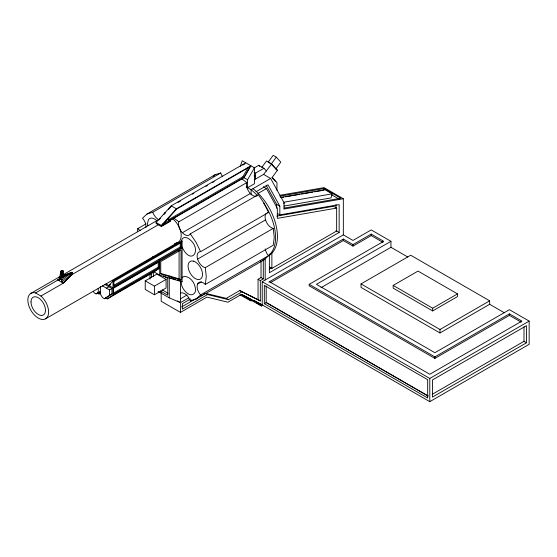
<?xml version="1.0" encoding="UTF-8"?>
<svg xmlns="http://www.w3.org/2000/svg" width="557" height="557" viewBox="0 0 557 557"><rect width="100%" height="100%" fill="white"/><g stroke="black" fill="none" stroke-linecap="round" stroke-linejoin="round"><path stroke-width="0.84" d="M276.92 190.229L276.968 182.619L272.213 177.384L277.428 170.247L271.712 163.953L266.525 160.959L261.79 167.448M158.766 224.506L72.118 274.531L63.296 283.137L57.921 280.032L57.907 279.572L59.251 280.345L59.293 276.571L61.179 275.945L61.716 276.251L59.919 276.933L60.184 274.371L61.66 274.079M62.635 275.875L63.094 270.653L61.395 271.391L61.277 272.561L60.845 272.317L60.964 271.148L62.6 270.368L62.544 271.572L62.976 271.816L63.094 270.653M60.497 274.552L60.852 271.078L62.6 270.368L62.475 271.614L63.032 271.934M61.486 275.123L61.221 277.685L62.83 276.892L63.087 274.329L61.145 274.928L61.5 271.454M137.398 231.775L137.781 228.628L145.997 223.886M181.234 242.003L182.118 239.057A10.2 5.89 60 0 1 188.363 238.5C203.284 248.471 191.678 267.506 181.972 246.89M205.31 284.453L206.271 276.585L205.31 267.611L273.271 228.377L274.232 237.352L273.271 245.212L205.31 284.453L204.161 283.436A8.828 5.097 60 0 0 197.582 284.028A8.828 5.097 60 0 0 199.552 293.643L200.576 294.911L268.537 255.677L267.513 254.41A8.828 5.097 60 0 1 265.216 248.923M283.875 203.758L284.293 202.135L332.104 193.857L331.06 197.902L284.098 206.034M323.694 190.222L324.118 188.558L340.891 198.243L283.945 208.109M241.508 178.665L246.848 182.557L178.888 221.797L178.574 222.939A8.815 5.09 60 0 0 182.369 232.722A8.815 5.09 60 0 0 189.7 234.699L190.292 233.863L258.253 194.623L264.06 203.124L268.537 212.447L200.576 251.68L199.552 251.771A8.828 5.097 60 0 0 197.582 259.109A8.828 5.097 60 0 0 204.161 267.304L205.31 267.611M246.848 182.557L246.535 183.706A8.815 5.09 60 0 0 249.599 192.645A8.815 5.09 60 0 0 256.512 196.127M240.297 166.327L242.232 160.757L254.465 167.817L254.465 183.726L247.573 187.709L247.573 179.758L254.465 167.817M239.921 294.855L251.096 300.85L251.743 299.694L242.058 294.507M162.08 224.457L168.722 220.621L168.722 219.59L242.852 176.792L248.227 167.49M243.903 177.405L250.107 166.668L176.492 209.167L161.655 225.919L169.774 221.226L169.774 220.203L243.903 177.405L242.852 176.792M161.307 226.518L170.122 221.428L170.122 220.398L244.043 177.718L250.942 165.784L176.416 208.812L161.307 225.488L161.307 226.518L156.12 223.524L156.12 222.494L171.229 205.818L245.755 162.79M250.546 299.958L261.588 306.002L262.215 304.909L262.215 281.703L343.335 234.873L352.978 240.436L371.213 229.909L390.951 241.306L390.951 247.301L320.957 287.711M268.154 162.205L273.16 155.34L276.272 157.137L280.805 162.129L275.799 168.994L271.266 164.002L268.773 162.567M271.266 164.002L276.272 157.137M271.712 163.953L263.586 174.39L254.27 179.772M110.377 284.648L108.873 285.518L113.015 280.923L182.083 241.049L182.083 281.814L159.692 275.186L154.059 271.934L107.383 298.879L105.273 297.661M181.046 242.198L182.083 241.049M163.974 214.452L165.673 212.572M168.506 209.453L171.333 206.327M40.926 296.052A14.691 8.48 60 0 1 46.746 317.873A14.691 8.48 60 0 1 29.73 308.049A14.691 8.48 60 0 1 35.551 292.947L40.926 296.052L63.296 283.137L72.104 274.072L69.834 275.179M222.501 176.499A8.815 5.09 60 0 1 221.345 174.508L220.746 172.983L214.953 174.773L146.992 214.013L142.515 218.163L143.539 219.43A8.828 5.097 60 0 1 145.934 227.472M213.275 176.332L214.953 174.773M180.928 292.968A8.815 5.09 60 0 1 189.672 299.346L190.257 300.871L196.099 299.067L200.576 294.911M196.099 299.067L264.06 259.827L268.537 255.677M63.282 282.671L61.938 281.898L72.104 274.072M100.399 286.402L100.399 294.159L102.551 297.654L104.479 298.761L111.936 293.915L111.936 288.533L104.848 284.439M111.936 293.915L104.479 298.761M107.383 298.879L113.015 295.022L159.692 268.07L154.059 271.934M108.873 285.518L110.349 284.627M146.992 214.013L152.785 212.224L220.746 172.983M178.094 202.421L180.35 201.119M192.374 194.177L193.871 193.314M205.895 186.372L207.399 185.502M212.656 182.466L214.16 181.603M242.706 165.116L244.962 163.814M164.19 213.317L165.596 212.502M30.893 293.365L59.515 276.836M63.282 274.664L160.458 218.56M35.551 292.947L57.921 280.032M253.895 168.103L258.768 165.29L263.955 168.284L266.476 171.062M254.117 172.252L255.6 173.109L263.955 168.284M254.27 176.827L255.6 176.054L254.117 175.197M343.335 234.873L343.335 198.765L284.014 209.042L284.014 202.644L270.639 178.463L251.096 189.742L246.159 186.894M182.369 232.722L250.33 193.488M256.032 191.733L268.014 184.813L279.83 206.174L279.83 214.891L339.15 204.614L339.15 232.45L269.386 272.728L269.386 254.076M257.78 193.599L266.448 188.6L277.337 208.276L277.337 218.372L336.651 208.095L336.651 231.009L271.879 268.411L269.351 266.949M45.583 318.806L178.163 242.26M180.245 241.982L112.904 280.86L113.879 281.424L181.22 242.546L181.22 247.538L113.879 286.416L113.879 281.424M93.311 291.339L94.14 292.78L96.083 293.894L97.907 292.843M96.083 293.894L100.657 291.492L98.512 292.495M106.443 288.171L108.873 286.764M97.531 293.191L98.937 294.005L100.441 293.135M113.656 285.421L180.245 246.974L181.22 247.538M102.418 285.845L109.506 289.939L111.936 288.533M182.083 248.032L113.015 287.906L106.025 283.875M113.273 293.198L158.244 267.235L159.218 267.799L159.218 261.79L113.496 288.185L113.496 294.193L159.218 267.799M145.231 280.839L156.9 274.107L166.077 279.405L166.077 288.032L154.407 294.771L145.231 289.466L145.231 280.839L154.407 286.138L166.077 279.405M197.582 259.109L265.543 219.876M197.582 284.028L201.321 281.87M180.343 298.879L187.061 294.994M158.139 291.436L169.265 297.863L180.461 302.625L188.726 297.849M190.578 298.97L182.355 303.718L182.355 309.121L207.566 294.569L228.502 299.666L242.017 291.861L260.321 300.975L260.321 280.61L263.301 278.89L263.301 259.513M190.257 300.871L191.754 300.007M181.568 306.956L195.66 298.824M197.143 297.967L198.619 297.111M200.847 295.83L202.33 294.973M203.813 294.117L205.296 293.26L207.566 294.569M161.175 292.3L161.175 301.274L180.461 312.407L206.96 297.111L227.897 302.2L241.272 294.479L262.215 304.909L429.795 401.66L529.15 344.303L529.15 321.097L509.404 309.699L434.892 352.72L316.439 284.328L390.951 241.306M269.226 269.17L271.475 267.875M260.321 300.975L258.051 299.666L258.051 279.301L261.031 277.581L263.301 278.89M206.132 293.462L226.233 298.357L239.747 290.552L258.051 299.666M268.815 282.072L343.335 239.05L352.978 244.62L371.213 234.093L383.717 241.306L309.198 284.328L309.198 285.825L434.892 358.395L509.404 315.373L521.178 322.169M270.201 282.768L343.335 240.547L352.978 246.117L371.213 235.59L382.979 242.379M264.331 303.69L427.679 397.997L427.679 379.679L264.331 285.372L264.331 303.69L266.197 302.611L428.041 396.048M361.02 283.917L410.697 255.231L489.666 300.829L489.666 304.289L439.988 332.968L361.02 287.377L361.02 283.917L439.988 329.507L489.666 300.829M393.179 285.428L418.022 271.085L457.506 293.887L457.506 296.596L432.664 310.938L393.179 288.143L393.179 285.428L432.664 308.223L457.506 293.887M309.198 284.328L434.892 356.898L509.404 313.876L521.909 321.097L429.795 374.276L269.456 281.703M262.215 281.703L429.795 378.454L529.15 321.097M432.183 394.342L523.998 341.33L526.511 342.778L526.511 325.664L432.434 379.978L432.434 397.092L526.511 342.778M59.293 276.571L61.897 278.075L72.055 272.317L72.118 274.531M69.033 273.793L72.055 272.317L61.897 280.15L61.938 281.898M98.937 294.005L100.344 293.344M61.145 274.928L62.802 274.162M64.083 275.45L65.991 274.629M61.277 272.561L62.976 271.816M65.677 274.448L66.304 274.81L72.055 272.317L63.428 275.2M57.907 279.572L59.488 278.96M66.972 275.2L66.555 274.949L62.551 276.732L63.401 277.219M61.395 271.391L62.328 271.071M262.598 260.279L264.06 259.827M279.983 195.263L324.049 187.625L343.335 198.765M279.92 196.217L324.118 188.558M280.61 197.45L325.01 189.756L332.104 193.857M282.044 197.436L283.743 197.136M285.442 196.844L299.896 194.344M301.595 194.045L312.644 192.13M314.343 191.838L322.844 190.369M276.718 216.109L333.49 206.271L336.651 208.095M267.513 212.537L268.537 212.447M273.271 228.377L272.122 228.071A8.828 5.097 60 0 1 265.905 220.927A8.828 5.097 60 0 1 266.364 213.199M160.458 273.341L179.089 278.855L181.032 279.983L181.032 249.849L160.743 261.567L160.743 273.974L181.032 279.983M171.667 278.27L175.664 279.454M177.265 279.927L179.66 280.637M254.124 300.46L262.215 304.909M62.461 272.227L63.032 272.547A5.779 3.293 -60.5 0 0 66.053 275.137L65.482 274.817A5.779 3.293 -60.5 0 1 63.352 274.469M62.245 273.842L63.087 274.329M331.714 194.853L339.004 199.065M275.945 169.391L277.428 170.247M390.951 247.301L407.773 257.007M489.666 304.289L504.287 312.735M263.586 174.39L270.639 178.463M263.287 186.769L266.448 188.6M335.989 230.626L339.15 232.45M244.043 177.718L247.573 179.758M266.072 185.196L276.669 204.349L279.83 206.174M277.302 213.428L279.83 214.891M171.229 205.818L176.416 208.812M168.722 219.59L169.774 220.203M168.639 220.572L170.122 221.428M258.051 279.301L260.321 280.61M156.12 222.494L161.307 225.488M174.341 243.562L176.451 244.781M266.197 302.437L428.041 395.874M250.768 296.039L253.031 297.347M239.747 290.552L242.017 291.861M158.717 259.402L159.692 259.966M226.233 298.357L228.502 299.666M152.507 256.812L153.864 257.599M182.083 281.814L180.461 280.874L180.461 312.407M169.579 276.042L171.521 277.163M170.888 278.5L169.265 277.56L169.265 297.863M163.312 275.889L167.741 278.444L167.741 295.21L160.36 290.956M162.226 289.877L168.123 293.288M177.495 300.912L180.461 302.625M59.202 278.597L61.897 280.15L61.897 278.075M243.151 296.011L244.6 296.888M246.041 297.772L251.096 300.85M256.471 302.716L261.588 306.002M173.547 217.905L178.888 221.797M156.67 220.523L154.728 219.082A10.2 5.89 60 0 0 148.482 219.639L147.514 223.246L147.8 225.669M137.781 228.628L138.93 229.644A8.828 5.097 60 0 0 140.559 230.584M271.879 177.425L275.75 181.686M258.768 165.29L259.792 166.418M190.292 233.863L196.099 242.365L200.576 251.68M152.785 212.224L153.384 213.749A8.815 5.09 60 0 0 159.149 219.813M523.998 326.778L523.998 341.33M509.404 313.876L509.404 315.373M439.988 329.507L439.988 332.968M434.892 356.898L434.892 358.395M432.664 308.223L432.664 310.938M429.795 378.454L429.795 401.66M371.213 234.093L371.213 235.59M352.978 244.62L352.978 246.117M343.335 239.05L343.335 240.547M335.989 204.53L335.989 208.005M276.669 204.349L276.669 208.311M271.879 252.3L271.879 268.411M266.197 286.02L266.197 302.611M265.195 257.94L265.195 279.983M261.031 260.732L261.031 277.581M255.6 173.109L255.6 178.999M251.096 194.915L251.096 189.742A41.817 24.139 60 0 1 257.682 195.813M180.245 242.81L180.245 246.974M179.089 250.448L179.089 278.855M159.692 260.961L159.692 275.186M158.244 262.082L158.244 267.235M154.407 286.138L154.407 294.771M153.37 272.192L153.37 276.383M151.511 273.264L151.511 277.456M149.979 274.037L149.979 279.113M113.015 280.923L113.015 295.022M109.506 289.939L109.506 295.314M98.227 288.596L98.227 292.898M60.546 277.302L60.546 279.37M263.635 203.214A41.817 24.139 60 0 1 268.634 255.468M252.962 188.67A41.817 24.139 60 0 1 275.966 224.965A41.817 24.139 60 0 1 269.191 255.315M181.15 281.501A10.2 5.89 60 0 0 181.401 283.798C181.791 289.577 191.239 299.875 195.333 291.847C196.349 285.288 191.719 277.087 184.757 276.376A10.2 5.89 60 0 0 182.118 277.894M172.176 218.428A14.691 8.48 60 0 1 181.004 233.077A14.691 8.48 60 0 1 176.012 242.922M62.809 273.766A5.779 3.293 -60.5 0 1 62.628 273.306M193.425 261.129L191.685 260.954A10.2 5.89 60 0 0 191.685 275.381L193.425 277.212A10.2 5.89 60 0 0 202.504 274.413A10.2 5.89 60 0 0 193.425 261.129M30.99 301.901A10.249 5.918 60 0 0 41.859 315.422A10.249 5.918 60 0 0 41.859 300.926A10.249 5.918 60 0 0 30.99 301.901"/></g></svg>
